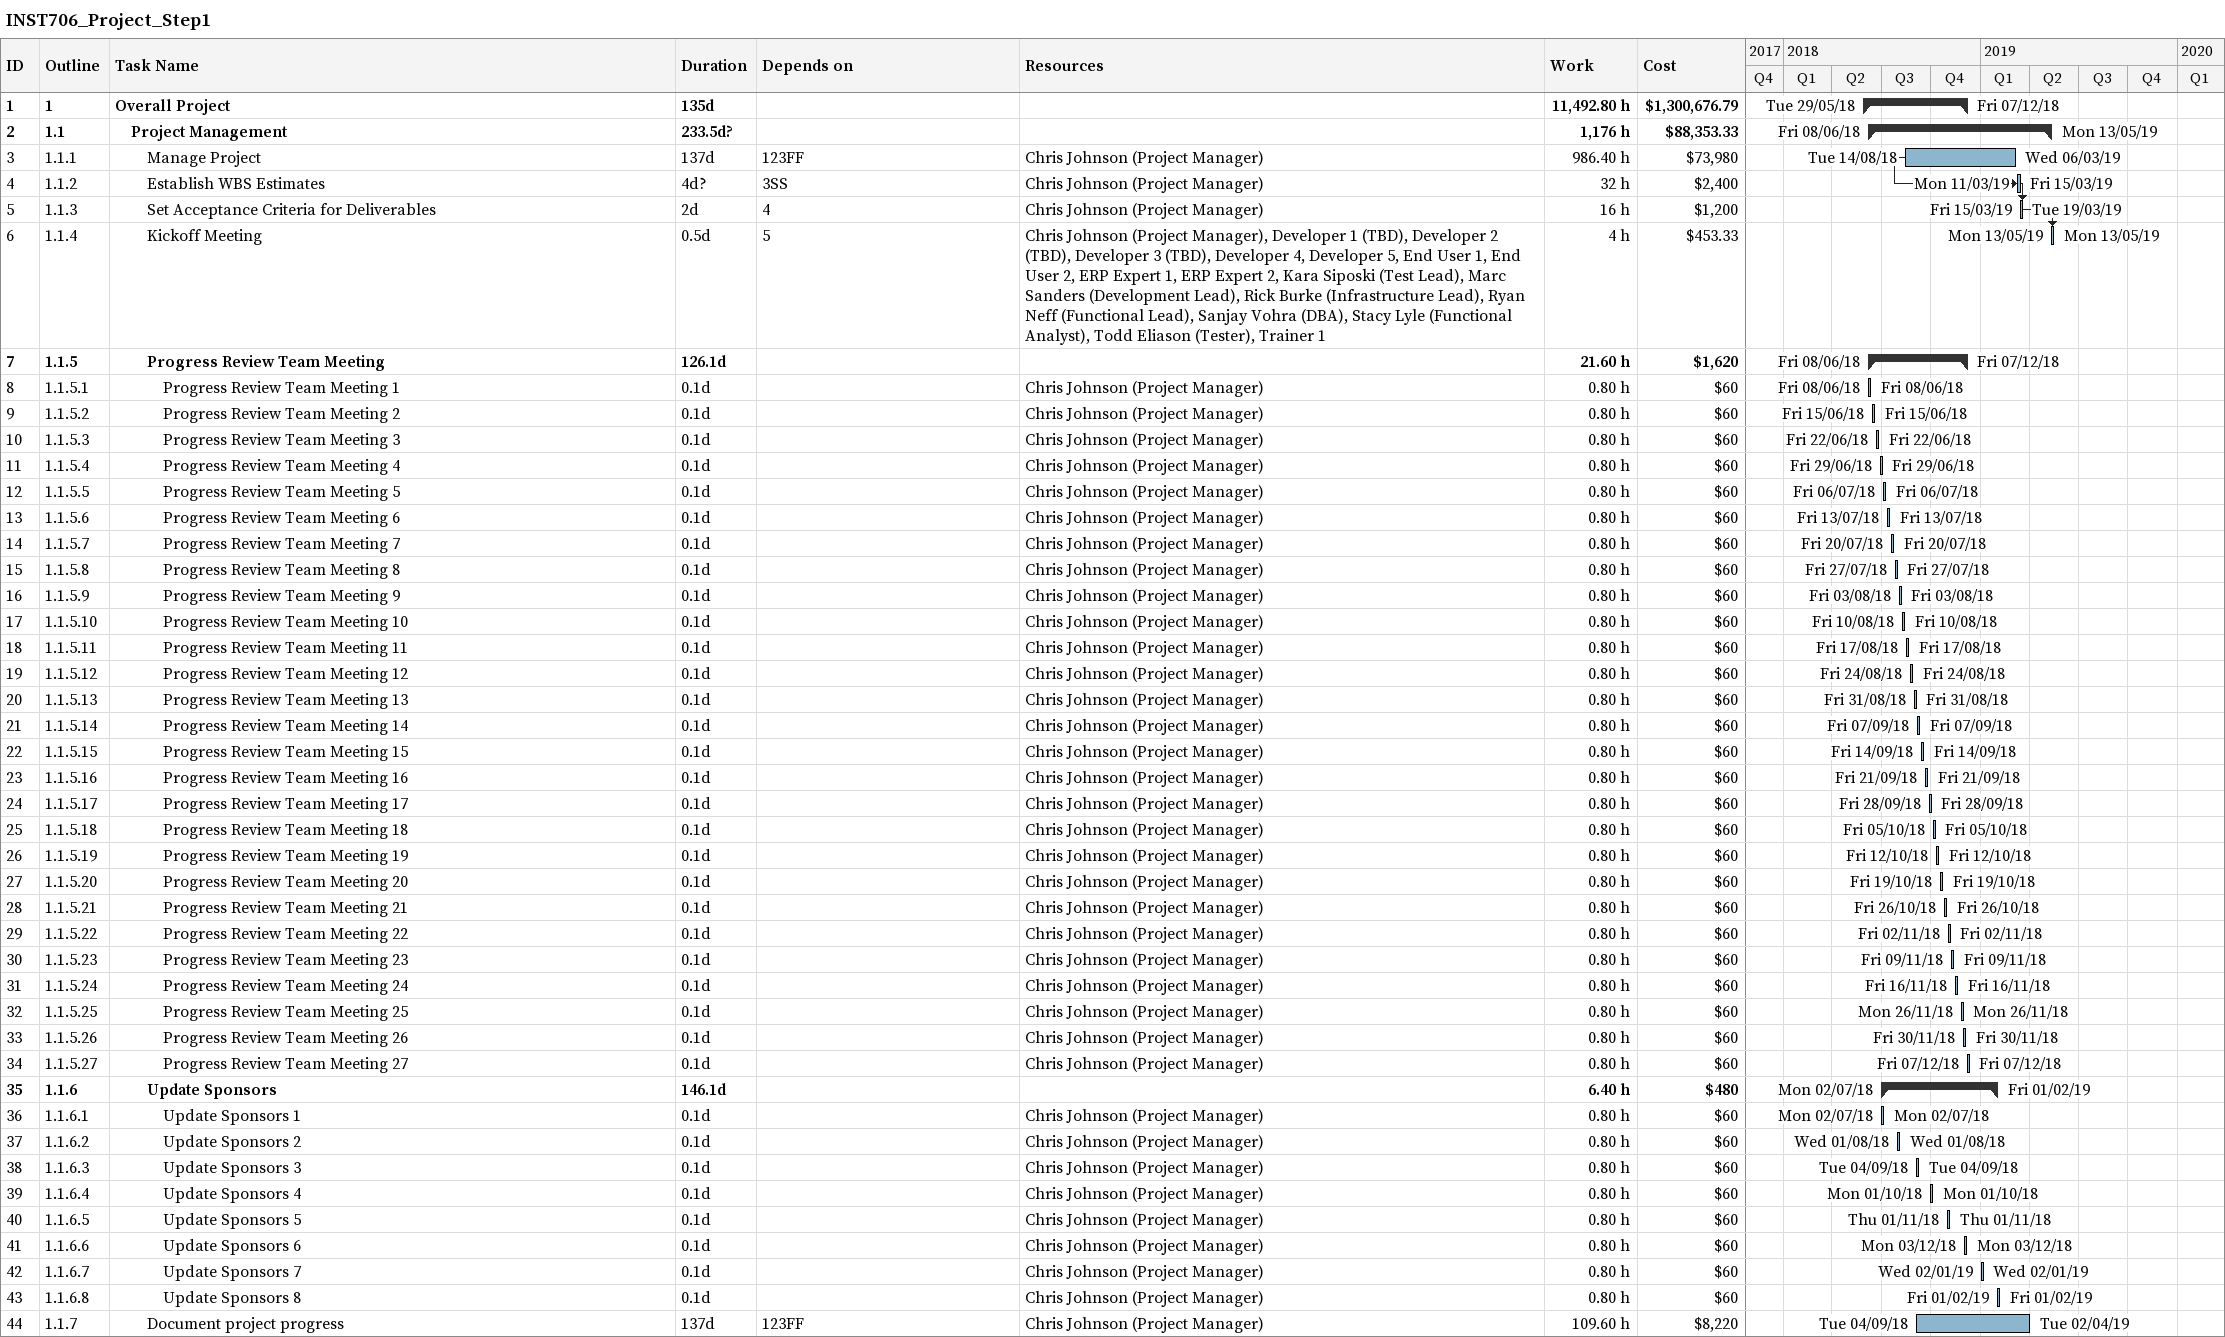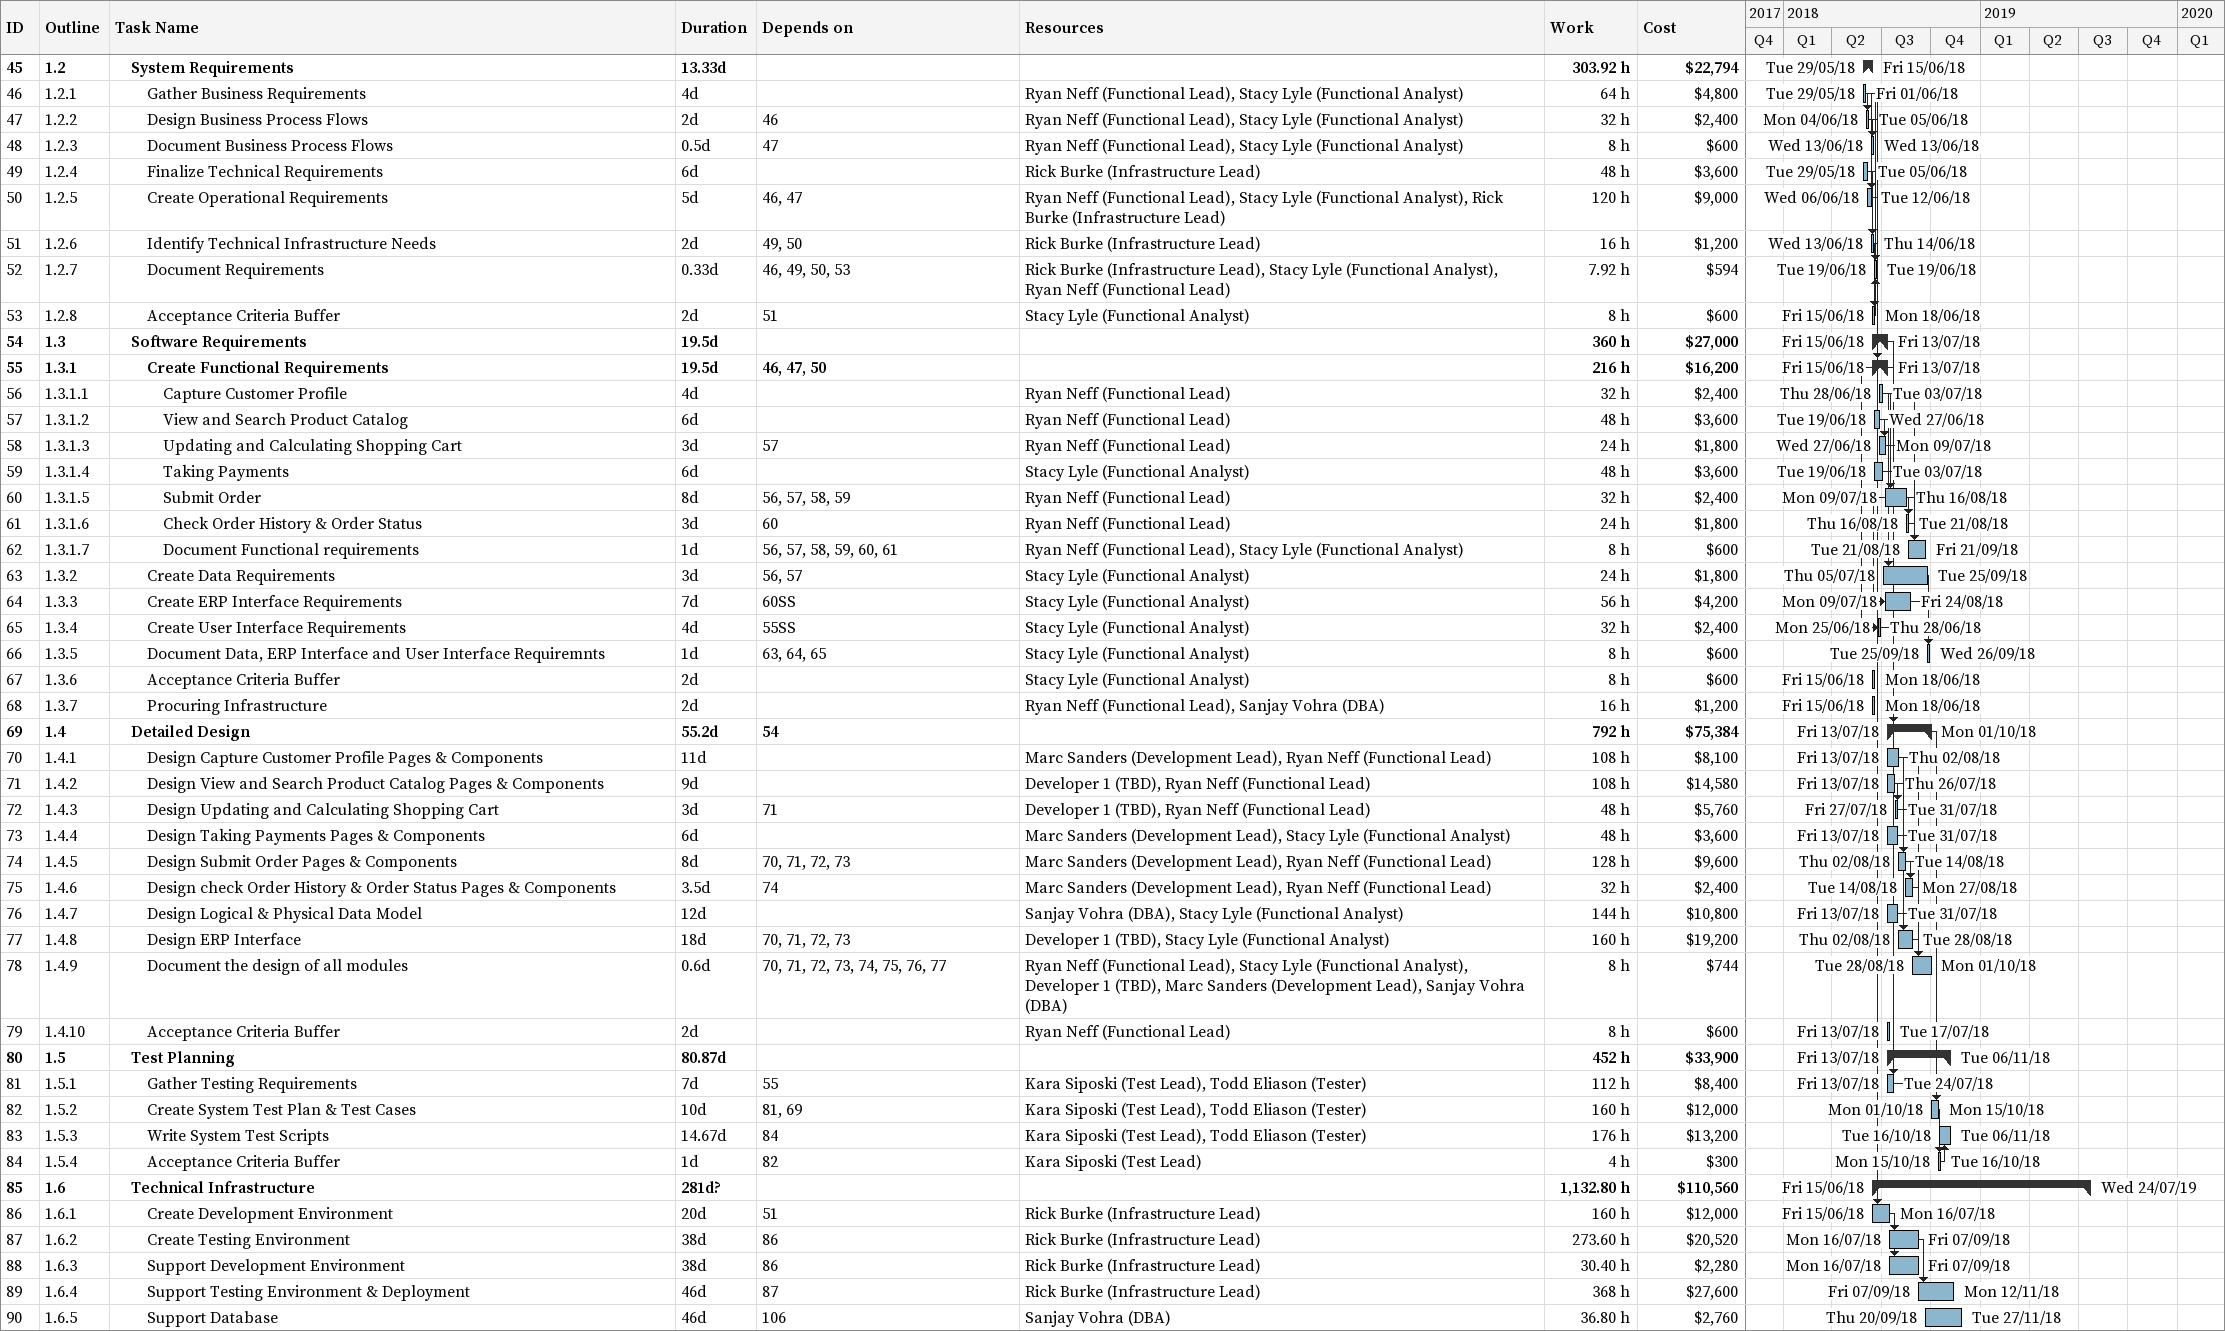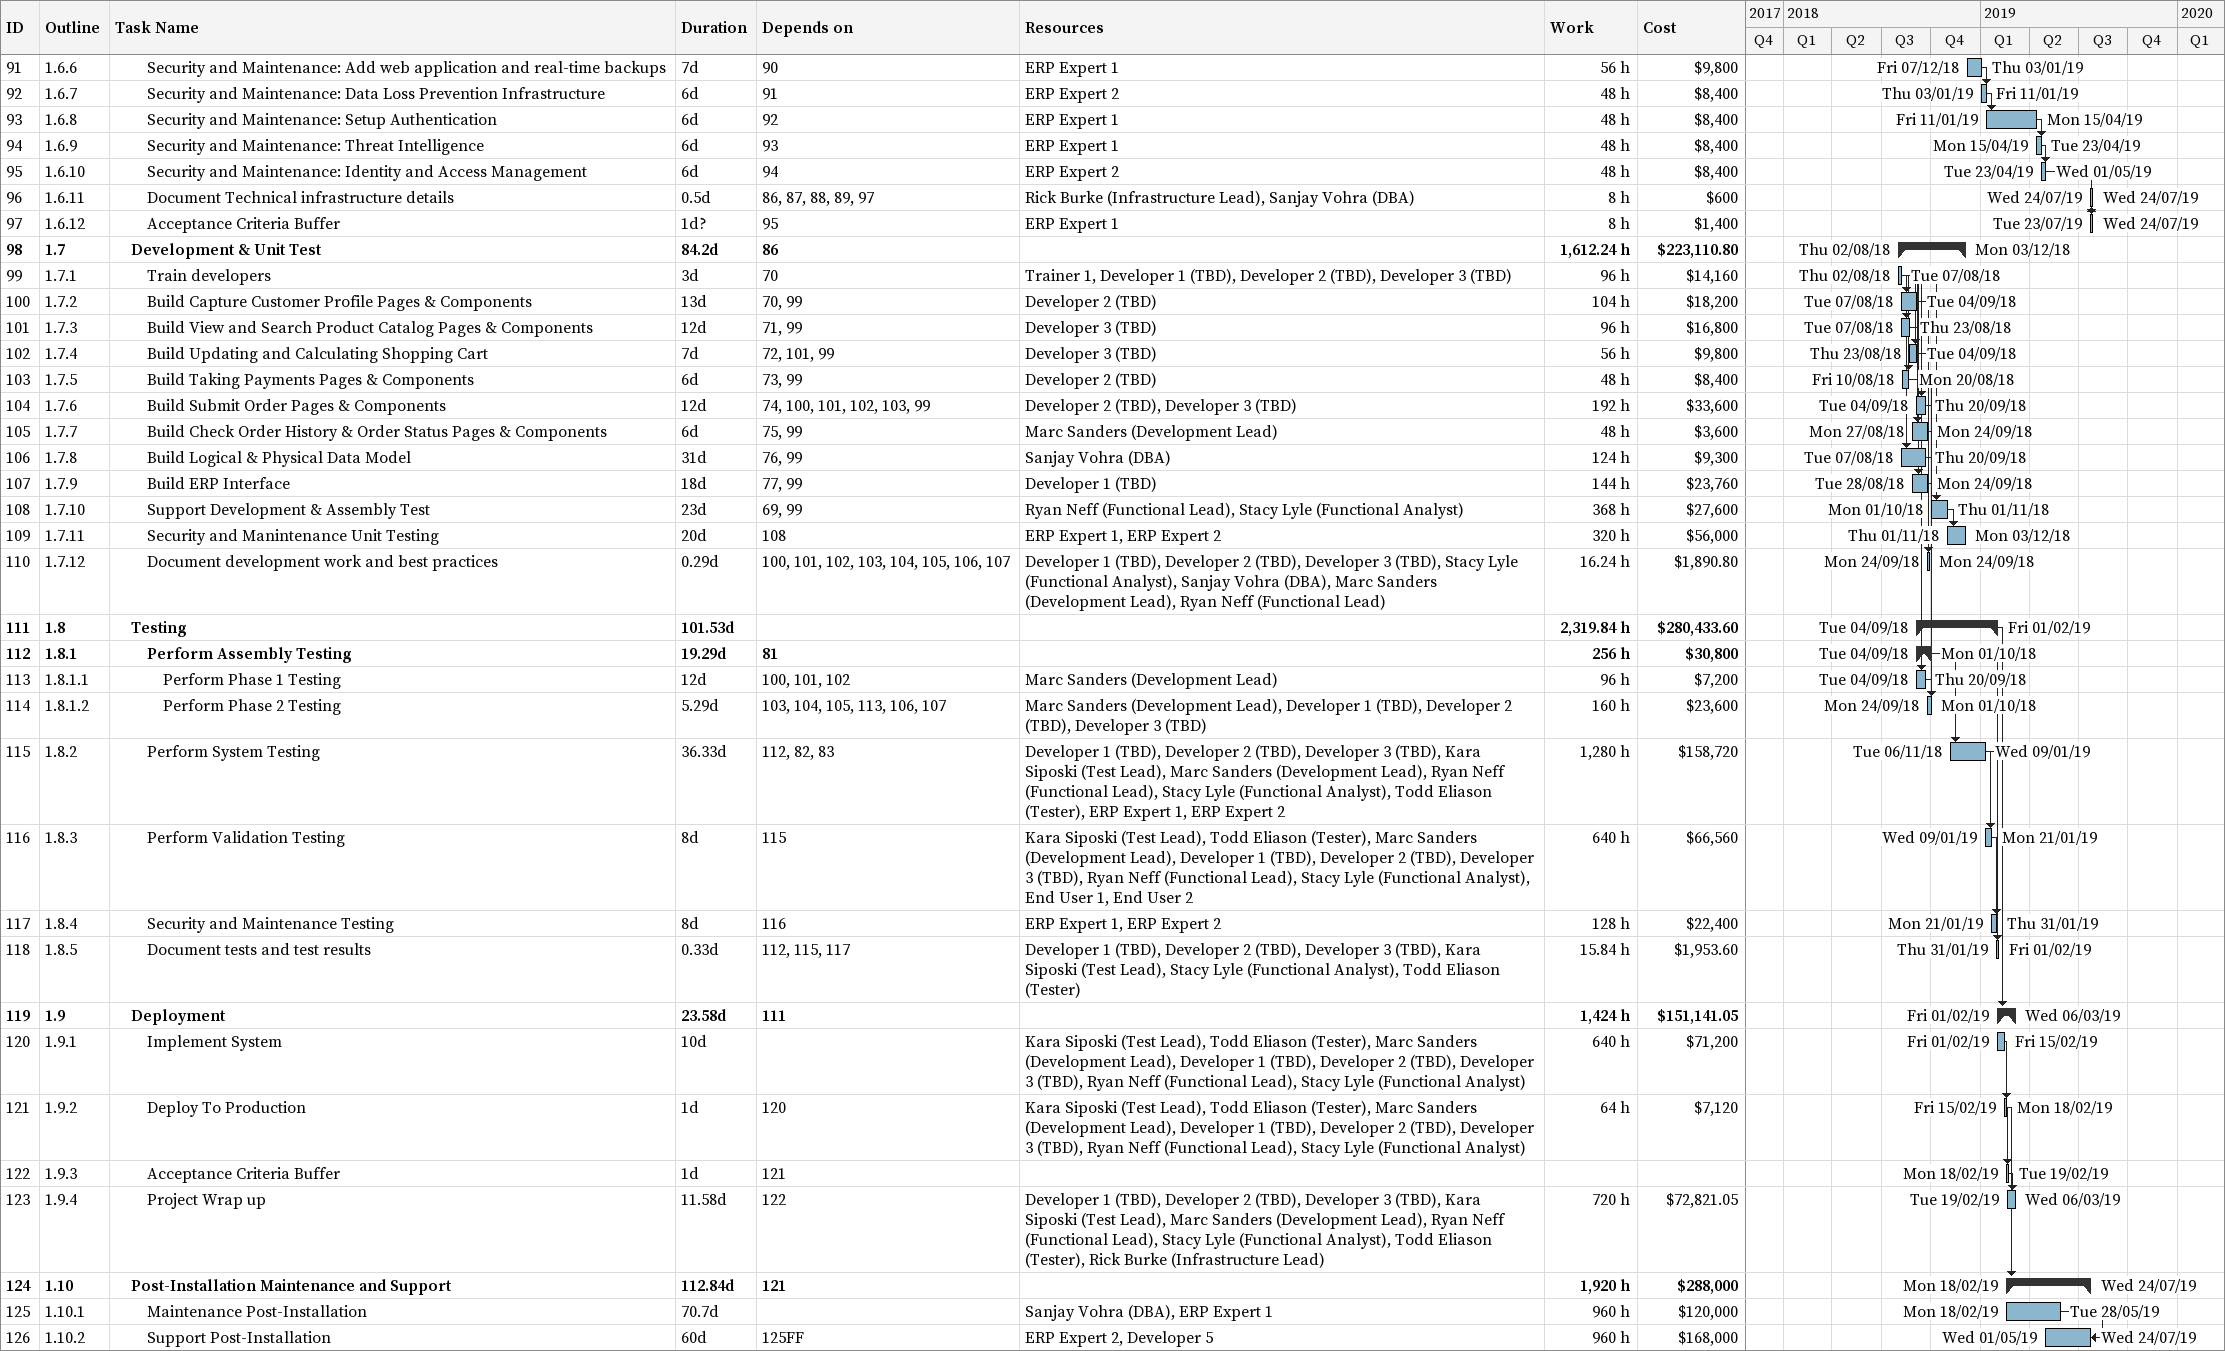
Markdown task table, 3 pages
INST706_Project_Step1

| ID | WBS | Task | Duration | Start | Finish | Predecessors | Resources | Work (h) | Cost ($) |
|---|---|---|---|---|---|---|---|---|---|
| 1 | 1 | **Overall Project** | 135d | 2018-05-29 | 2018-12-07 |  |  | 11492.80 | 1300676.79 |
| 2 | 1.1 | **Project Management** | 233.5d? | 2018-06-08 | 2019-05-13 |  |  | 1176 | 88353.33 |
| 3 | 1.1.1 | Manage Project | 137d | 2018-08-14 | 2019-03-06 | 123FF | Chris Johnson (Project Manager) | 986.40 | 73980 |
| 4 | 1.1.2 | Establish WBS Estimates | 4d? | 2019-03-11 | 2019-03-15 | 3SS | Chris Johnson (Project Manager) | 32 | 2400 |
| 5 | 1.1.3 | Set Acceptance Criteria for Deliverables | 2d | 2019-03-15 | 2019-03-19 | 4 | Chris Johnson (Project Manager) | 16 | 1200 |
| 6 | 1.1.4 | Kickoff Meeting | 0.5d | 2019-05-13 | 2019-05-13 | 5 | Chris Johnson (Project Manager), Developer 1 (TBD), Developer 2 (TBD), Developer 3 (TBD), Developer 4, Developer 5, End User 1, End User 2, ERP Expert 1, ERP Expert 2, Kara Siposki (Test Lead), Marc Sanders (Development Lead), Rick Burke (Infrastructure Lead), Ryan Neff (Functional Lead), Sanjay Vohra (DBA), Stacy Lyle (Functional Analyst), Todd Eliason (Tester), Trainer 1 | 4 | 453.33 |
| 7 | 1.1.5 | **Progress Review Team Meeting** | 126.1d | 2018-06-08 | 2018-12-07 |  |  | 21.60 | 1620 |
| 8 | 1.1.5.1 | Progress Review Team Meeting 1 | 0.1d | 2018-06-08 | 2018-06-08 |  | Chris Johnson (Project Manager) | 0.80 | 60 |
| 9 | 1.1.5.2 | Progress Review Team Meeting 2 | 0.1d | 2018-06-15 | 2018-06-15 |  | Chris Johnson (Project Manager) | 0.80 | 60 |
| 10 | 1.1.5.3 | Progress Review Team Meeting 3 | 0.1d | 2018-06-22 | 2018-06-22 |  | Chris Johnson (Project Manager) | 0.80 | 60 |
| 11 | 1.1.5.4 | Progress Review Team Meeting 4 | 0.1d | 2018-06-29 | 2018-06-29 |  | Chris Johnson (Project Manager) | 0.80 | 60 |
| 12 | 1.1.5.5 | Progress Review Team Meeting 5 | 0.1d | 2018-07-06 | 2018-07-06 |  | Chris Johnson (Project Manager) | 0.80 | 60 |
| 13 | 1.1.5.6 | Progress Review Team Meeting 6 | 0.1d | 2018-07-13 | 2018-07-13 |  | Chris Johnson (Project Manager) | 0.80 | 60 |
| 14 | 1.1.5.7 | Progress Review Team Meeting 7 | 0.1d | 2018-07-20 | 2018-07-20 |  | Chris Johnson (Project Manager) | 0.80 | 60 |
| 15 | 1.1.5.8 | Progress Review Team Meeting 8 | 0.1d | 2018-07-27 | 2018-07-27 |  | Chris Johnson (Project Manager) | 0.80 | 60 |
| 16 | 1.1.5.9 | Progress Review Team Meeting 9 | 0.1d | 2018-08-03 | 2018-08-03 |  | Chris Johnson (Project Manager) | 0.80 | 60 |
| 17 | 1.1.5.10 | Progress Review Team Meeting 10 | 0.1d | 2018-08-10 | 2018-08-10 |  | Chris Johnson (Project Manager) | 0.80 | 60 |
| 18 | 1.1.5.11 | Progress Review Team Meeting 11 | 0.1d | 2018-08-17 | 2018-08-17 |  | Chris Johnson (Project Manager) | 0.80 | 60 |
| 19 | 1.1.5.12 | Progress Review Team Meeting 12 | 0.1d | 2018-08-24 | 2018-08-24 |  | Chris Johnson (Project Manager) | 0.80 | 60 |
| 20 | 1.1.5.13 | Progress Review Team Meeting 13 | 0.1d | 2018-08-31 | 2018-08-31 |  | Chris Johnson (Project Manager) | 0.80 | 60 |
| 21 | 1.1.5.14 | Progress Review Team Meeting 14 | 0.1d | 2018-09-07 | 2018-09-07 |  | Chris Johnson (Project Manager) | 0.80 | 60 |
| 22 | 1.1.5.15 | Progress Review Team Meeting 15 | 0.1d | 2018-09-14 | 2018-09-14 |  | Chris Johnson (Project Manager) | 0.80 | 60 |
| 23 | 1.1.5.16 | Progress Review Team Meeting 16 | 0.1d | 2018-09-21 | 2018-09-21 |  | Chris Johnson (Project Manager) | 0.80 | 60 |
| 24 | 1.1.5.17 | Progress Review Team Meeting 17 | 0.1d | 2018-09-28 | 2018-09-28 |  | Chris Johnson (Project Manager) | 0.80 | 60 |
| 25 | 1.1.5.18 | Progress Review Team Meeting 18 | 0.1d | 2018-10-05 | 2018-10-05 |  | Chris Johnson (Project Manager) | 0.80 | 60 |
| 26 | 1.1.5.19 | Progress Review Team Meeting 19 | 0.1d | 2018-10-12 | 2018-10-12 |  | Chris Johnson (Project Manager) | 0.80 | 60 |
| 27 | 1.1.5.20 | Progress Review Team Meeting 20 | 0.1d | 2018-10-19 | 2018-10-19 |  | Chris Johnson (Project Manager) | 0.80 | 60 |
| 28 | 1.1.5.21 | Progress Review Team Meeting 21 | 0.1d | 2018-10-26 | 2018-10-26 |  | Chris Johnson (Project Manager) | 0.80 | 60 |
| 29 | 1.1.5.22 | Progress Review Team Meeting 22 | 0.1d | 2018-11-02 | 2018-11-02 |  | Chris Johnson (Project Manager) | 0.80 | 60 |
| 30 | 1.1.5.23 | Progress Review Team Meeting 23 | 0.1d | 2018-11-09 | 2018-11-09 |  | Chris Johnson (Project Manager) | 0.80 | 60 |
| 31 | 1.1.5.24 | Progress Review Team Meeting 24 | 0.1d | 2018-11-16 | 2018-11-16 |  | Chris Johnson (Project Manager) | 0.80 | 60 |
| 32 | 1.1.5.25 | Progress Review Team Meeting 25 | 0.1d | 2018-11-26 | 2018-11-26 |  | Chris Johnson (Project Manager) | 0.80 | 60 |
| 33 | 1.1.5.26 | Progress Review Team Meeting 26 | 0.1d | 2018-11-30 | 2018-11-30 |  | Chris Johnson (Project Manager) | 0.80 | 60 |
| 34 | 1.1.5.27 | Progress Review Team Meeting 27 | 0.1d | 2018-12-07 | 2018-12-07 |  | Chris Johnson (Project Manager) | 0.80 | 60 |
| 35 | 1.1.6 | **Update Sponsors** | 146.1d | 2018-07-02 | 2019-02-01 |  |  | 6.40 | 480 |
| 36 | 1.1.6.1 | Update Sponsors 1 | 0.1d | 2018-07-02 | 2018-07-02 |  | Chris Johnson (Project Manager) | 0.80 | 60 |
| 37 | 1.1.6.2 | Update Sponsors 2 | 0.1d | 2018-08-01 | 2018-08-01 |  | Chris Johnson (Project Manager) | 0.80 | 60 |
| 38 | 1.1.6.3 | Update Sponsors 3 | 0.1d | 2018-09-04 | 2018-09-04 |  | Chris Johnson (Project Manager) | 0.80 | 60 |
| 39 | 1.1.6.4 | Update Sponsors 4 | 0.1d | 2018-10-01 | 2018-10-01 |  | Chris Johnson (Project Manager) | 0.80 | 60 |
| 40 | 1.1.6.5 | Update Sponsors 5 | 0.1d | 2018-11-01 | 2018-11-01 |  | Chris Johnson (Project Manager) | 0.80 | 60 |
| 41 | 1.1.6.6 | Update Sponsors 6 | 0.1d | 2018-12-03 | 2018-12-03 |  | Chris Johnson (Project Manager) | 0.80 | 60 |
| 42 | 1.1.6.7 | Update Sponsors 7 | 0.1d | 2019-01-02 | 2019-01-02 |  | Chris Johnson (Project Manager) | 0.80 | 60 |
| 43 | 1.1.6.8 | Update Sponsors 8 | 0.1d | 2019-02-01 | 2019-02-01 |  | Chris Johnson (Project Manager) | 0.80 | 60 |
| 44 | 1.1.7 | Document project progress | 137d | 2018-09-04 | 2019-04-02 | 123FF | Chris Johnson (Project Manager) | 109.60 | 8220 |
| 45 | 1.2 | **System Requirements** | 13.33d | 2018-05-29 | 2018-06-15 |  |  | 303.92 | 22794 |
| 46 | 1.2.1 | Gather Business Requirements | 4d | 2018-05-29 | 2018-06-01 |  | Ryan Neff (Functional Lead), Stacy Lyle (Functional Analyst) | 64 | 4800 |
| 47 | 1.2.2 | Design Business Process Flows | 2d | 2018-06-04 | 2018-06-05 | 46 | Ryan Neff (Functional Lead), Stacy Lyle (Functional Analyst) | 32 | 2400 |
| 48 | 1.2.3 | Document Business Process Flows | 0.5d | 2018-06-13 | 2018-06-13 | 47 | Ryan Neff (Functional Lead), Stacy Lyle (Functional Analyst) | 8 | 600 |
| 49 | 1.2.4 | Finalize Technical Requirements | 6d | 2018-05-29 | 2018-06-05 |  | Rick Burke (Infrastructure Lead) | 48 | 3600 |
| 50 | 1.2.5 | Create Operational Requirements | 5d | 2018-06-06 | 2018-06-12 | 46, 47 | Ryan Neff (Functional Lead), Stacy Lyle (Functional Analyst), Rick Burke (Infrastructure Lead) | 120 | 9000 |
| 51 | 1.2.6 | Identify Technical Infrastructure Needs | 2d | 2018-06-13 | 2018-06-14 | 49, 50 | Rick Burke (Infrastructure Lead) | 16 | 1200 |
| 52 | 1.2.7 | Document Requirements | 0.33d | 2018-06-19 | 2018-06-19 | 46, 49, 50, 53 | Rick Burke (Infrastructure Lead), Stacy Lyle (Functional Analyst), Ryan Neff (Functional Lead) | 7.92 | 594 |
| 53 | 1.2.8 | Acceptance Criteria Buffer | 2d | 2018-06-15 | 2018-06-18 | 51 | Stacy Lyle (Functional Analyst) | 8 | 600 |
| 54 | 1.3 | **Software Requirements** | 19.5d | 2018-06-15 | 2018-07-13 |  |  | 360 | 27000 |
| 55 | 1.3.1 | **Create Functional Requirements** | 19.5d | 2018-06-15 | 2018-07-13 | 46, 47, 50 |  | 216 | 16200 |
| 56 | 1.3.1.1 | Capture Customer Profile | 4d | 2018-06-28 | 2018-07-03 |  | Ryan Neff (Functional Lead) | 32 | 2400 |
| 57 | 1.3.1.2 | View and Search Product Catalog | 6d | 2018-06-19 | 2018-06-27 |  | Ryan Neff (Functional Lead) | 48 | 3600 |
| 58 | 1.3.1.3 | Updating and Calculating Shopping Cart | 3d | 2018-06-27 | 2018-07-09 | 57 | Ryan Neff (Functional Lead) | 24 | 1800 |
| 59 | 1.3.1.4 | Taking Payments | 6d | 2018-06-19 | 2018-07-03 |  | Stacy Lyle (Functional Analyst) | 48 | 3600 |
| 60 | 1.3.1.5 | Submit Order | 8d | 2018-07-09 | 2018-08-16 | 56, 57, 58, 59 | Ryan Neff (Functional Lead) | 32 | 2400 |
| 61 | 1.3.1.6 | Check Order History & Order Status | 3d | 2018-08-16 | 2018-08-21 | 60 | Ryan Neff (Functional Lead) | 24 | 1800 |
| 62 | 1.3.1.7 | Document Functional requirements | 1d | 2018-08-21 | 2018-09-21 | 56, 57, 58, 59, 60, 61 | Ryan Neff (Functional Lead), Stacy Lyle (Functional Analyst) | 8 | 600 |
| 63 | 1.3.2 | Create Data Requirements | 3d | 2018-07-05 | 2018-09-25 | 56, 57 | Stacy Lyle (Functional Analyst) | 24 | 1800 |
| 64 | 1.3.3 | Create ERP Interface Requirements | 7d | 2018-07-09 | 2018-08-24 | 60SS | Stacy Lyle (Functional Analyst) | 56 | 4200 |
| 65 | 1.3.4 | Create User Interface Requirements | 4d | 2018-06-25 | 2018-06-28 | 55SS | Stacy Lyle (Functional Analyst) | 32 | 2400 |
| 66 | 1.3.5 | Document Data, ERP Interface and User Interface Requiremnts | 1d | 2018-09-25 | 2018-09-26 | 63, 64, 65 | Stacy Lyle (Functional Analyst) | 8 | 600 |
| 67 | 1.3.6 | Acceptance Criteria Buffer | 2d | 2018-06-15 | 2018-06-18 |  | Stacy Lyle (Functional Analyst) | 8 | 600 |
| 68 | 1.3.7 | Procuring Infrastructure | 2d | 2018-06-15 | 2018-06-18 |  | Ryan Neff (Functional Lead), Sanjay Vohra (DBA) | 16 | 1200 |
| 69 | 1.4 | **Detailed Design** | 55.2d | 2018-07-13 | 2018-10-01 | 54 |  | 792 | 75384 |
| 70 | 1.4.1 | Design Capture Customer Profile Pages & Components | 11d | 2018-07-13 | 2018-08-02 |  | Marc Sanders (Development Lead), Ryan Neff (Functional Lead) | 108 | 8100 |
| 71 | 1.4.2 | Design View and Search Product Catalog Pages & Components | 9d | 2018-07-13 | 2018-07-26 |  | Developer 1 (TBD), Ryan Neff (Functional Lead) | 108 | 14580 |
| 72 | 1.4.3 | Design Updating and Calculating Shopping Cart | 3d | 2018-07-27 | 2018-07-31 | 71 | Developer 1 (TBD), Ryan Neff (Functional Lead) | 48 | 5760 |
| 73 | 1.4.4 | Design Taking Payments Pages & Components | 6d | 2018-07-13 | 2018-07-31 |  | Marc Sanders (Development Lead), Stacy Lyle (Functional Analyst) | 48 | 3600 |
| 74 | 1.4.5 | Design Submit Order Pages & Components | 8d | 2018-08-02 | 2018-08-14 | 70, 71, 72, 73 | Marc Sanders (Development Lead), Ryan Neff (Functional Lead) | 128 | 9600 |
| 75 | 1.4.6 | Design check Order History & Order Status Pages & Components | 3.5d | 2018-08-14 | 2018-08-27 | 74 | Marc Sanders (Development Lead), Ryan Neff (Functional Lead) | 32 | 2400 |
| 76 | 1.4.7 | Design Logical & Physical Data Model | 12d | 2018-07-13 | 2018-07-31 |  | Sanjay Vohra (DBA), Stacy Lyle (Functional Analyst) | 144 | 10800 |
| 77 | 1.4.8 | Design ERP Interface | 18d | 2018-08-02 | 2018-08-28 | 70, 71, 72, 73 | Developer 1 (TBD), Stacy Lyle (Functional Analyst) | 160 | 19200 |
| 78 | 1.4.9 | Document the design of all modules | 0.6d | 2018-08-28 | 2018-10-01 | 70, 71, 72, 73, 74, 75, 76, 77 | Ryan Neff (Functional Lead), Stacy Lyle (Functional Analyst), Developer 1 (TBD), Marc Sanders (Development Lead), Sanjay Vohra (DBA) | 8 | 744 |
| 79 | 1.4.10 | Acceptance Criteria Buffer | 2d | 2018-07-13 | 2018-07-17 |  | Ryan Neff (Functional Lead) | 8 | 600 |
| 80 | 1.5 | **Test Planning** | 80.87d | 2018-07-13 | 2018-11-06 |  |  | 452 | 33900 |
| 81 | 1.5.1 | Gather Testing Requirements | 7d | 2018-07-13 | 2018-07-24 | 55 | Kara Siposki (Test Lead), Todd Eliason (Tester) | 112 | 8400 |
| 82 | 1.5.2 | Create System Test Plan & Test Cases | 10d | 2018-10-01 | 2018-10-15 | 81, 69 | Kara Siposki (Test Lead), Todd Eliason (Tester) | 160 | 12000 |
| 83 | 1.5.3 | Write System Test Scripts | 14.67d | 2018-10-16 | 2018-11-06 | 84 | Kara Siposki (Test Lead), Todd Eliason (Tester) | 176 | 13200 |
| 84 | 1.5.4 | Acceptance Criteria Buffer | 1d | 2018-10-15 | 2018-10-16 | 82 | Kara Siposki (Test Lead) | 4 | 300 |
| 85 | 1.6 | **Technical Infrastructure** | 281d? | 2018-06-15 | 2019-07-24 |  |  | 1132.80 | 110560 |
| 86 | 1.6.1 | Create Development Environment | 20d | 2018-06-15 | 2018-07-16 | 51 | Rick Burke (Infrastructure Lead) | 160 | 12000 |
| 87 | 1.6.2 | Create Testing Environment | 38d | 2018-07-16 | 2018-09-07 | 86 | Rick Burke (Infrastructure Lead) | 273.60 | 20520 |
| 88 | 1.6.3 | Support Development Environment | 38d | 2018-07-16 | 2018-09-07 | 86 | Rick Burke (Infrastructure Lead) | 30.40 | 2280 |
| 89 | 1.6.4 | Support Testing Environment & Deployment | 46d | 2018-09-07 | 2018-11-12 | 87 | Rick Burke (Infrastructure Lead) | 368 | 27600 |
| 90 | 1.6.5 | Support Database | 46d | 2018-09-20 | 2018-11-27 | 106 | Sanjay Vohra (DBA) | 36.80 | 2760 |
| 91 | 1.6.6 | Security and Maintenance: Add web application and real-time backups | 7d | 2018-12-07 | 2019-01-03 | 90 | ERP Expert 1 | 56 | 9800 |
| 92 | 1.6.7 | Security and Maintenance: Data Loss Prevention Infrastructure | 6d | 2019-01-03 | 2019-01-11 | 91 | ERP Expert 2 | 48 | 8400 |
| 93 | 1.6.8 | Security and Maintenance: Setup Authentication | 6d | 2019-01-11 | 2019-04-15 | 92 | ERP Expert 1 | 48 | 8400 |
| 94 | 1.6.9 | Security and Maintenance: Threat Intelligence | 6d | 2019-04-15 | 2019-04-23 | 93 | ERP Expert 1 | 48 | 8400 |
| 95 | 1.6.10 | Security and Maintenance: Identity and Access Management | 6d | 2019-04-23 | 2019-05-01 | 94 | ERP Expert 2 | 48 | 8400 |
| 96 | 1.6.11 | Document Technical infrastructure details | 0.5d | 2019-07-24 | 2019-07-24 | 86, 87, 88, 89, 97 | Rick Burke (Infrastructure Lead), Sanjay Vohra (DBA) | 8 | 600 |
| 97 | 1.6.12 | Acceptance Criteria Buffer | 1d? | 2019-07-23 | 2019-07-24 | 95 | ERP Expert 1 | 8 | 1400 |
| 98 | 1.7 | **Development & Unit Test** | 84.2d | 2018-08-02 | 2018-12-03 | 86 |  | 1612.24 | 223110.80 |
| 99 | 1.7.1 | Train developers | 3d | 2018-08-02 | 2018-08-07 | 70 | Trainer 1, Developer 1 (TBD), Developer 2 (TBD), Developer 3 (TBD) | 96 | 14160 |
| 100 | 1.7.2 | Build Capture Customer Profile Pages & Components | 13d | 2018-08-07 | 2018-09-04 | 70, 99 | Developer 2 (TBD) | 104 | 18200 |
| 101 | 1.7.3 | Build View and Search Product Catalog Pages & Components | 12d | 2018-08-07 | 2018-08-23 | 71, 99 | Developer 3 (TBD) | 96 | 16800 |
| 102 | 1.7.4 | Build Updating and Calculating Shopping Cart | 7d | 2018-08-23 | 2018-09-04 | 72, 101, 99 | Developer 3 (TBD) | 56 | 9800 |
| 103 | 1.7.5 | Build Taking Payments Pages & Components | 6d | 2018-08-10 | 2018-08-20 | 73, 99 | Developer 2 (TBD) | 48 | 8400 |
| 104 | 1.7.6 | Build Submit Order Pages & Components | 12d | 2018-09-04 | 2018-09-20 | 74, 100, 101, 102, 103, 99 | Developer 2 (TBD), Developer 3 (TBD) | 192 | 33600 |
| 105 | 1.7.7 | Build Check Order History & Order Status Pages & Components | 6d | 2018-08-27 | 2018-09-24 | 75, 99 | Marc Sanders (Development Lead) | 48 | 3600 |
| 106 | 1.7.8 | Build Logical & Physical Data Model | 31d | 2018-08-07 | 2018-09-20 | 76, 99 | Sanjay Vohra (DBA) | 124 | 9300 |
| 107 | 1.7.9 | Build ERP Interface | 18d | 2018-08-28 | 2018-09-24 | 77, 99 | Developer 1 (TBD) | 144 | 23760 |
| 108 | 1.7.10 | Support Development & Assembly Test | 23d | 2018-10-01 | 2018-11-01 | 69, 99 | Ryan Neff (Functional Lead), Stacy Lyle (Functional Analyst) | 368 | 27600 |
| 109 | 1.7.11 | Security and Manintenance Unit Testing | 20d | 2018-11-01 | 2018-12-03 | 108 | ERP Expert 1, ERP Expert 2 | 320 | 56000 |
| 110 | 1.7.12 | Document development work and best practices | 0.29d | 2018-09-24 | 2018-09-24 | 100, 101, 102, 103, 104, 105, 106, 107 | Developer 1 (TBD), Developer 2 (TBD), Developer 3 (TBD), Stacy Lyle (Functional Analyst), Sanjay Vohra (DBA), Marc Sanders (Development Lead), Ryan Neff (Functional Lead) | 16.24 | 1890.80 |
| 111 | 1.8 | **Testing** | 101.53d | 2018-09-04 | 2019-02-01 |  |  | 2319.84 | 280433.60 |
| 112 | 1.8.1 | **Perform Assembly Testing** | 19.29d | 2018-09-04 | 2018-10-01 | 81 |  | 256 | 30800 |
| 113 | 1.8.1.1 | Perform Phase 1 Testing | 12d | 2018-09-04 | 2018-09-20 | 100, 101, 102 | Marc Sanders (Development Lead) | 96 | 7200 |
| 114 | 1.8.1.2 | Perform Phase 2 Testing | 5.29d | 2018-09-24 | 2018-10-01 | 103, 104, 105, 113, 106, 107 | Marc Sanders (Development Lead), Developer 1 (TBD), Developer 2 (TBD), Developer 3 (TBD) | 160 | 23600 |
| 115 | 1.8.2 | Perform System Testing | 36.33d | 2018-11-06 | 2019-01-09 | 112, 82, 83 | Developer 1 (TBD), Developer 2 (TBD), Developer 3 (TBD), Kara Siposki (Test Lead), Marc Sanders (Development Lead), Ryan Neff (Functional Lead), Stacy Lyle (Functional Analyst), Todd Eliason (Tester), ERP Expert 1, ERP Expert 2 | 1280 | 158720 |
| 116 | 1.8.3 | Perform Validation Testing | 8d | 2019-01-09 | 2019-01-21 | 115 | Kara Siposki (Test Lead), Todd Eliason (Tester), Marc Sanders (Development Lead), Developer 1 (TBD), Developer 2 (TBD), Developer 3 (TBD), Ryan Neff (Functional Lead), Stacy Lyle (Functional Analyst), End User 1, End User 2 | 640 | 66560 |
| 117 | 1.8.4 | Security and Maintenance Testing | 8d | 2019-01-21 | 2019-01-31 | 116 | ERP Expert 1, ERP Expert 2 | 128 | 22400 |
| 118 | 1.8.5 | Document tests and test results | 0.33d | 2019-01-31 | 2019-02-01 | 112, 115, 117 | Developer 1 (TBD), Developer 2 (TBD), Developer 3 (TBD), Kara Siposki (Test Lead), Stacy Lyle (Functional Analyst), Todd Eliason (Tester) | 15.84 | 1953.60 |
| 119 | 1.9 | **Deployment** | 23.58d | 2019-02-01 | 2019-03-06 | 111 |  | 1424 | 151141.05 |
| 120 | 1.9.1 | Implement System | 10d | 2019-02-01 | 2019-02-15 |  | Kara Siposki (Test Lead), Todd Eliason (Tester), Marc Sanders (Development Lead), Developer 1 (TBD), Developer 2 (TBD), Developer 3 (TBD), Ryan Neff (Functional Lead), Stacy Lyle (Functional Analyst) | 640 | 71200 |
| 121 | 1.9.2 | Deploy To Production | 1d | 2019-02-15 | 2019-02-18 | 120 | Kara Siposki (Test Lead), Todd Eliason (Tester), Marc Sanders (Development Lead), Developer 1 (TBD), Developer 2 (TBD), Developer 3 (TBD), Ryan Neff (Functional Lead), Stacy Lyle (Functional Analyst) | 64 | 7120 |
| 122 | 1.9.3 | Acceptance Criteria Buffer | 1d | 2019-02-18 | 2019-02-19 | 121 |  |  |  |
| 123 | 1.9.4 | Project Wrap up | 11.58d | 2019-02-19 | 2019-03-06 | 122 | Developer 1 (TBD), Developer 2 (TBD), Developer 3 (TBD), Kara Siposki (Test Lead), Marc Sanders (Development Lead), Ryan Neff (Functional Lead), Stacy Lyle (Functional Analyst), Todd Eliason (Tester), Rick Burke (Infrastructure Lead) | 720 | 72821.05 |
| 124 | 1.10 | **Post-Installation Maintenance and Support** | 112.84d | 2019-02-18 | 2019-07-24 | 121 |  | 1920 | 288000 |
| 125 | 1.10.1 | Maintenance Post-Installation | 70.7d | 2019-02-18 | 2019-05-28 |  | Sanjay Vohra (DBA), ERP Expert 1 | 960 | 120000 |
| 126 | 1.10.2 | Support Post-Installation | 60d | 2019-05-01 | 2019-07-24 | 125FF | ERP Expert 2, Developer 5 | 960 | 168000 |
